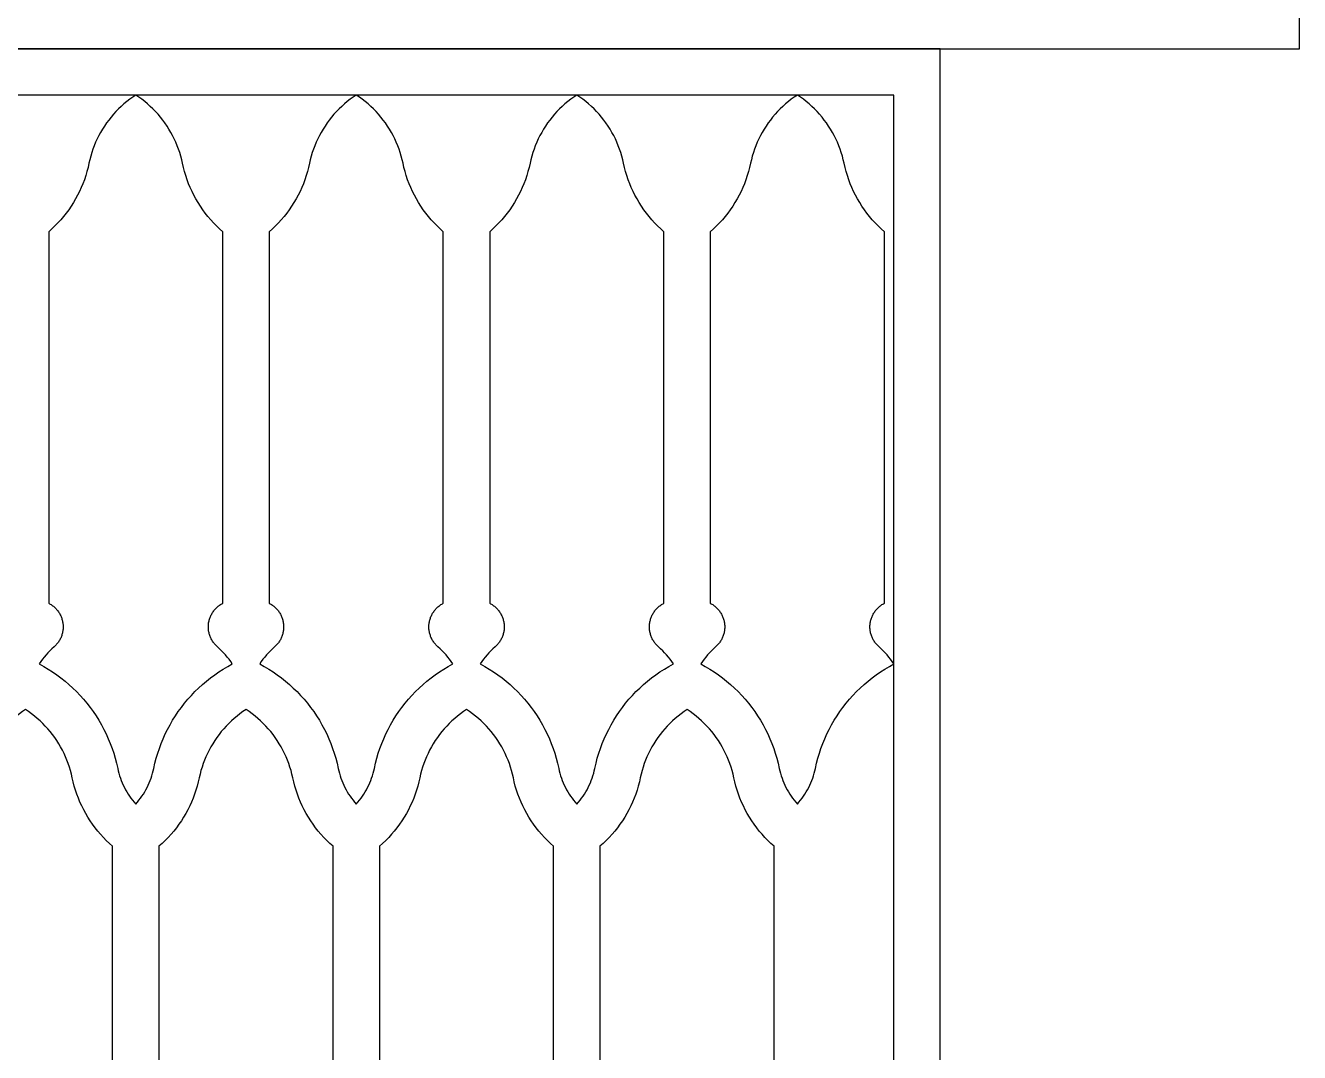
# Model space of a CAD drawing. Header units: millimetres. Extents: x 4241 to 4790, y 640 to 1600.
# Drawn here: x 4515.2 to 4789.8, y 860.8 to 1082.1 of the extents above; entities that cross this region are included whole.
import ezdxf

# ---------------------------------------------------------------- set-up
doc = ezdxf.new("R2010")
doc.units = ezdxf.units.MM
doc.layers.add('Layer 05', color=12, linetype='Continuous', true_color=0xde0000)

msp = doc.modelspace()

# ---------------------------------------------------------------- linework, layer by layer
at = {"layer": 'Layer 05'}
for points in [[(4240.62, 1077.15), (4789.85, 1077.15), (4789.85, 1600.32), (4240.62, 1600.32)], [(4318.05, 639.54), (4712.42, 639.54), (4712.42, 1077.15), (4318.05, 1077.15)], [(4328.05, 649.54), (4702.42, 649.54), (4702.42, 1067.15), (4328.05, 1067.15)]]:
    msp.add_lwpolyline(points, close=True, dxfattribs=at)
for points in [[(4539, 1067.15), (4538.34, 1066.7), (4537.7, 1066.24), (4537.07, 1065.75), (4536.46, 1065.24), (4535.86, 1064.71), (4535.29, 1064.16), (4534.73, 1063.59), (4534.19, 1063.01), (4533.68, 1062.4), (4533.19, 1061.78), (4532.71, 1061.14), (4532.26, 1060.48), (4531.84, 1059.81), (4531.43, 1059.12), (4531.05, 1058.42), (4530.7, 1057.71), (4530.36, 1056.99), (4530.06, 1056.25), (4529.78, 1055.51), (4529.52, 1054.76), (4529.3, 1053.99), (4529.09, 1053.22), (4528.92, 1052.45)], [(4549.09, 1052.45), (4548.91, 1053.22), (4548.71, 1053.99), (4548.48, 1054.76), (4548.23, 1055.51), (4547.95, 1056.25), (4547.64, 1056.99), (4547.31, 1057.71), (4546.95, 1058.42), (4546.57, 1059.12), (4546.17, 1059.81), (4545.74, 1060.48), (4545.29, 1061.14), (4544.82, 1061.78), (4544.33, 1062.4), (4543.81, 1063.01), (4543.27, 1063.59), (4542.72, 1064.16), (4542.14, 1064.71), (4541.55, 1065.24), (4540.94, 1065.75), (4540.31, 1066.24), (4539.66, 1066.7), (4539, 1067.15)], [(4586.54, 1067.15), (4585.88, 1066.7), (4585.23, 1066.24), (4584.6, 1065.75), (4583.99, 1065.24), (4583.4, 1064.71), (4582.82, 1064.16), (4582.26, 1063.59), (4581.73, 1063.01), (4581.21, 1062.4), (4580.72, 1061.78), (4580.25, 1061.14), (4579.8, 1060.48), (4579.37, 1059.81), (4578.97, 1059.12), (4578.59, 1058.42), (4578.23, 1057.71), (4577.9, 1056.99), (4577.59, 1056.25), (4577.31, 1055.51), (4577.06, 1054.76), (4576.83, 1053.99), (4576.63, 1053.22), (4576.45, 1052.45)], [(4596.62, 1052.45), (4596.45, 1053.22), (4596.24, 1053.99), (4596.02, 1054.76), (4595.76, 1055.51), (4595.48, 1056.25), (4595.17, 1056.99), (4594.84, 1057.71), (4594.49, 1058.42), (4594.11, 1059.12), (4593.7, 1059.81), (4593.28, 1060.48), (4592.83, 1061.14), (4592.35, 1061.78), (4591.86, 1062.4), (4591.34, 1063.01), (4590.81, 1063.59), (4590.25, 1064.16), (4589.68, 1064.71), (4589.08, 1065.24), (4588.47, 1065.75), (4587.84, 1066.24), (4587.2, 1066.7), (4586.54, 1067.15)], [(4634.07, 1067.15), (4633.41, 1066.7), (4632.76, 1066.24), (4632.14, 1065.75), (4631.52, 1065.24), (4630.93, 1064.71), (4630.35, 1064.16), (4629.8, 1063.59), (4629.26, 1063.01), (4628.75, 1062.4), (4628.25, 1061.78), (4627.78, 1061.14), (4627.33, 1060.48), (4626.9, 1059.81), (4626.5, 1059.12), (4626.12, 1058.42), (4625.76, 1057.71), (4625.43, 1056.99), (4625.13, 1056.25), (4624.85, 1055.51), (4624.59, 1054.76), (4624.36, 1053.99), (4624.16, 1053.22), (4623.99, 1052.45)], [(4644.15, 1052.45), (4643.98, 1053.22), (4643.78, 1053.99), (4643.55, 1054.76), (4643.29, 1055.51), (4643.01, 1056.25), (4642.71, 1056.99), (4642.38, 1057.71), (4642.02, 1058.42), (4641.64, 1059.12), (4641.24, 1059.81), (4640.81, 1060.48), (4640.36, 1061.14), (4639.89, 1061.78), (4639.39, 1062.4), (4638.88, 1063.01), (4638.34, 1063.59), (4637.79, 1064.16), (4637.21, 1064.71), (4636.62, 1065.24), (4636.01, 1065.75), (4635.38, 1066.24), (4634.73, 1066.7), (4634.07, 1067.15)], [(4681.61, 1067.15), (4680.94, 1066.7), (4680.3, 1066.24), (4679.67, 1065.75), (4679.06, 1065.24), (4678.46, 1064.71), (4677.89, 1064.16), (4677.33, 1063.59), (4676.8, 1063.01), (4676.28, 1062.4), (4675.79, 1061.78), (4675.32, 1061.14), (4674.86, 1060.48), (4674.44, 1059.81), (4674.03, 1059.12), (4673.65, 1058.42), (4673.3, 1057.71), (4672.97, 1056.99), (4672.66, 1056.25), (4672.38, 1055.51), (4672.13, 1054.76), (4671.9, 1053.99), (4671.7, 1053.22), (4671.52, 1052.45)], [(4691.69, 1052.45), (4691.51, 1053.22), (4691.31, 1053.99), (4691.08, 1054.76), (4690.83, 1055.51), (4690.55, 1056.25), (4690.24, 1056.99), (4689.91, 1057.71), (4689.56, 1058.42), (4689.18, 1059.12), (4688.77, 1059.81), (4688.35, 1060.48), (4687.9, 1061.14), (4687.42, 1061.78), (4686.93, 1062.4), (4686.41, 1063.01), (4685.88, 1063.59), (4685.32, 1064.16), (4684.75, 1064.71), (4684.15, 1065.24), (4683.54, 1065.75), (4682.91, 1066.24), (4682.27, 1066.7), (4681.61, 1067.15)], [(4528.92, 1052.45), (4528.72, 1051.55), (4528.48, 1050.67), (4528.22, 1049.79), (4527.93, 1048.92), (4527.61, 1048.06), (4527.25, 1047.22), (4526.87, 1046.38), (4526.46, 1045.56), (4526.02, 1044.76), (4525.56, 1043.97), (4525.07, 1043.2), (4524.55, 1042.44), (4524, 1041.7), (4523.43, 1040.99), (4522.84, 1040.29), (4522.22, 1039.61), (4521.58, 1038.96), (4520.92, 1038.32), (4520.24, 1037.71)], [(4557.77, 1037.71), (4557.09, 1038.32), (4556.42, 1038.96), (4555.78, 1039.61), (4555.16, 1040.29), (4554.57, 1040.99), (4554, 1041.7), (4553.46, 1042.44), (4552.94, 1043.2), (4552.45, 1043.97), (4551.98, 1044.76), (4551.54, 1045.56), (4551.13, 1046.38), (4550.75, 1047.22), (4550.4, 1048.06), (4550.08, 1048.92), (4549.78, 1049.79), (4549.52, 1050.67), (4549.29, 1051.55), (4549.09, 1052.45)], [(4576.45, 1052.45), (4576.25, 1051.55), (4576.02, 1050.67), (4575.76, 1049.79), (4575.46, 1048.92), (4575.14, 1048.06), (4574.79, 1047.22), (4574.41, 1046.38), (4574, 1045.56), (4573.56, 1044.76), (4573.09, 1043.97), (4572.6, 1043.2), (4572.08, 1042.44), (4571.54, 1041.7), (4570.97, 1040.99), (4570.38, 1040.29), (4569.76, 1039.61), (4569.12, 1038.96), (4568.45, 1038.32), (4567.77, 1037.71)], [(4605.3, 1037.71), (4604.62, 1038.32), (4603.96, 1038.96), (4603.32, 1039.61), (4602.7, 1040.29), (4602.1, 1040.99), (4601.54, 1041.7), (4600.99, 1042.44), (4600.47, 1043.2), (4599.98, 1043.97), (4599.51, 1044.76), (4599.08, 1045.56), (4598.67, 1046.38), (4598.29, 1047.22), (4597.93, 1048.06), (4597.61, 1048.92), (4597.32, 1049.79), (4597.05, 1050.67), (4596.82, 1051.55), (4596.62, 1052.45)], [(4623.99, 1052.45), (4623.79, 1051.55), (4623.55, 1050.67), (4623.29, 1049.79), (4623, 1048.92), (4622.67, 1048.06), (4622.32, 1047.22), (4621.94, 1046.38), (4621.53, 1045.56), (4621.09, 1044.76), (4620.63, 1043.97), (4620.14, 1043.2), (4619.62, 1042.44), (4619.07, 1041.7), (4618.5, 1040.99), (4617.91, 1040.29), (4617.29, 1039.61), (4616.65, 1038.96), (4615.99, 1038.32), (4615.3, 1037.71)], [(4652.84, 1037.71), (4652.15, 1038.32), (4651.49, 1038.96), (4650.85, 1039.61), (4650.23, 1040.29), (4649.64, 1040.99), (4649.07, 1041.7), (4648.53, 1042.44), (4648.01, 1043.2), (4647.51, 1043.97), (4647.05, 1044.76), (4646.61, 1045.56), (4646.2, 1046.38), (4645.82, 1047.22), (4645.47, 1048.06), (4645.15, 1048.92), (4644.85, 1049.79), (4644.59, 1050.67), (4644.36, 1051.55), (4644.15, 1052.45)], [(4671.52, 1052.45), (4671.32, 1051.55), (4671.09, 1050.67), (4670.82, 1049.79), (4670.53, 1048.92), (4670.21, 1048.06), (4669.86, 1047.22), (4669.47, 1046.38), (4669.06, 1045.56), (4668.63, 1044.76), (4668.16, 1043.97), (4667.67, 1043.2), (4667.15, 1042.44), (4666.61, 1041.7), (4666.04, 1040.99), (4665.44, 1040.29), (4664.83, 1039.61), (4664.19, 1038.96), (4663.52, 1038.32), (4662.84, 1037.71)], [(4700.37, 1037.71), (4699.69, 1038.32), (4699.03, 1038.96), (4698.38, 1039.61), (4697.77, 1040.29), (4697.17, 1040.99), (4696.6, 1041.7), (4696.06, 1042.44), (4695.54, 1043.2), (4695.05, 1043.97), (4694.58, 1044.76), (4694.15, 1045.56), (4693.74, 1046.38), (4693.35, 1047.22), (4693, 1048.06), (4692.68, 1048.92), (4692.39, 1049.79), (4692.12, 1050.67), (4691.89, 1051.55), (4691.69, 1052.45)], [(4520.24, 1037.71), (4520.24, 997.68), (4520.24, 957.65)], [(4557.77, 957.65), (4557.77, 997.68), (4557.77, 1037.71)], [(4567.77, 1037.71), (4567.77, 997.68), (4567.77, 957.65)], [(4605.3, 957.65), (4605.3, 997.68), (4605.3, 1037.71)], [(4615.3, 1037.71), (4615.3, 997.68), (4615.3, 957.65)], [(4652.84, 957.65), (4652.84, 997.68), (4652.84, 1037.71)], [(4662.84, 1037.71), (4662.84, 997.68), (4662.84, 957.65)], [(4700.37, 957.65), (4700.37, 997.68), (4700.37, 1037.71)], [(4520.24, 957.65), (4520.41, 957.56), (4520.58, 957.46), (4520.75, 957.35), (4520.92, 957.24), (4521.08, 957.12), (4521.24, 957), (4521.39, 956.87), (4521.54, 956.74), (4521.68, 956.6), (4521.82, 956.45), (4521.95, 956.31), (4522.08, 956.15), (4522.2, 956), (4522.32, 955.83), (4522.43, 955.67), (4522.54, 955.5), (4522.64, 955.33), (4522.73, 955.15), (4522.82, 954.97), (4522.9, 954.79), (4522.97, 954.6), (4523.04, 954.42), (4523.1, 954.23), (4523.16, 954.04), (4523.2, 953.84), (4523.25, 953.65), (4523.28, 953.45), (4523.31, 953.25), (4523.33, 953.06), (4523.34, 952.86), (4523.35, 952.66), (4523.35, 952.46), (4523.34, 952.26), (4523.33, 952.06), (4523.31, 951.86), (4523.28, 951.66), (4523.25, 951.47), (4523.2, 951.27), (4523.16, 951.08), (4523.1, 950.89), (4523.04, 950.7), (4522.97, 950.51), (4522.9, 950.33), (4522.82, 950.14), (4522.73, 949.96), (4522.64, 949.79), (4522.54, 949.62), (4522.43, 949.45), (4522.32, 949.28), (4522.2, 949.12), (4522.08, 948.96), (4521.95, 948.81), (4521.82, 948.66), (4521.68, 948.52), (4521.54, 948.38), (4521.39, 948.25)], [(4556.62, 948.25), (4556.47, 948.38), (4556.33, 948.52), (4556.19, 948.66), (4556.05, 948.81), (4555.93, 948.96), (4555.8, 949.12), (4555.69, 949.28), (4555.58, 949.45), (4555.47, 949.62), (4555.37, 949.79), (4555.28, 949.96), (4555.19, 950.14), (4555.11, 950.33), (4555.03, 950.51), (4554.97, 950.7), (4554.9, 950.89), (4554.85, 951.08), (4554.8, 951.27), (4554.76, 951.47), (4554.72, 951.66), (4554.7, 951.86), (4554.68, 952.06), (4554.66, 952.26), (4554.66, 952.46), (4554.66, 952.66), (4554.66, 952.86), (4554.68, 953.06), (4554.7, 953.25), (4554.72, 953.45), (4554.76, 953.65), (4554.8, 953.84), (4554.85, 954.04), (4554.9, 954.23), (4554.97, 954.42), (4555.03, 954.6), (4555.11, 954.79), (4555.19, 954.97), (4555.28, 955.15), (4555.37, 955.33), (4555.47, 955.5), (4555.57, 955.67), (4555.69, 955.83), (4555.8, 956), (4555.93, 956.15), (4556.05, 956.31), (4556.19, 956.45), (4556.33, 956.6), (4556.47, 956.74), (4556.62, 956.87), (4556.77, 957), (4556.93, 957.12), (4557.09, 957.24), (4557.25, 957.35), (4557.42, 957.46), (4557.59, 957.56), (4557.77, 957.65)], [(4567.77, 957.65), (4567.95, 957.56), (4568.12, 957.46), (4568.29, 957.35), (4568.45, 957.24), (4568.61, 957.12), (4568.77, 957), (4568.92, 956.87), (4569.07, 956.74), (4569.21, 956.6), (4569.35, 956.45), (4569.49, 956.31), (4569.61, 956.15), (4569.74, 956), (4569.85, 955.83), (4569.96, 955.67), (4570.07, 955.5), (4570.17, 955.33), (4570.26, 955.15), (4570.35, 954.97), (4570.43, 954.79), (4570.51, 954.6), (4570.57, 954.42), (4570.64, 954.23), (4570.69, 954.04), (4570.74, 953.84), (4570.78, 953.65), (4570.81, 953.45), (4570.84, 953.25), (4570.86, 953.06), (4570.88, 952.86), (4570.88, 952.66), (4570.88, 952.46), (4570.88, 952.26), (4570.86, 952.06), (4570.84, 951.86), (4570.81, 951.66), (4570.78, 951.47), (4570.74, 951.27), (4570.69, 951.08), (4570.64, 950.89), (4570.57, 950.7), (4570.51, 950.51), (4570.43, 950.33), (4570.35, 950.14), (4570.26, 949.96), (4570.17, 949.79), (4570.07, 949.62), (4569.96, 949.45), (4569.85, 949.28), (4569.74, 949.12), (4569.61, 948.96), (4569.48, 948.81), (4569.35, 948.66), (4569.21, 948.52), (4569.07, 948.38), (4568.92, 948.25)], [(4604.15, 948.25), (4604, 948.38), (4603.86, 948.52), (4603.72, 948.66), (4603.59, 948.81), (4603.46, 948.96), (4603.34, 949.12), (4603.22, 949.28), (4603.11, 949.45), (4603, 949.62), (4602.9, 949.79), (4602.81, 949.96), (4602.72, 950.14), (4602.64, 950.33), (4602.57, 950.51), (4602.5, 950.7), (4602.44, 950.89), (4602.38, 951.08), (4602.34, 951.27), (4602.29, 951.47), (4602.26, 951.66), (4602.23, 951.86), (4602.21, 952.06), (4602.2, 952.26), (4602.19, 952.46), (4602.19, 952.66), (4602.2, 952.86), (4602.21, 953.06), (4602.23, 953.25), (4602.26, 953.45), (4602.29, 953.65), (4602.33, 953.84), (4602.38, 954.04), (4602.44, 954.23), (4602.5, 954.42), (4602.57, 954.6), (4602.64, 954.79), (4602.72, 954.97), (4602.81, 955.15), (4602.9, 955.33), (4603, 955.5), (4603.11, 955.67), (4603.22, 955.83), (4603.34, 956), (4603.46, 956.15), (4603.59, 956.31), (4603.72, 956.45), (4603.86, 956.6), (4604, 956.74), (4604.15, 956.87), (4604.3, 957), (4604.46, 957.12), (4604.62, 957.24), (4604.79, 957.35), (4604.96, 957.46), (4605.13, 957.56), (4605.3, 957.65)], [(4615.3, 957.65), (4615.48, 957.56), (4615.65, 957.46), (4615.82, 957.35), (4615.99, 957.24), (4616.15, 957.12), (4616.3, 957), (4616.46, 956.87), (4616.61, 956.74), (4616.75, 956.6), (4616.89, 956.45), (4617.02, 956.31), (4617.15, 956.15), (4617.27, 956), (4617.39, 955.83), (4617.5, 955.67), (4617.6, 955.5), (4617.7, 955.33), (4617.8, 955.15), (4617.88, 954.97), (4617.97, 954.79), (4618.04, 954.6), (4618.11, 954.42), (4618.17, 954.23), (4618.22, 954.04), (4618.27, 953.84), (4618.31, 953.65), (4618.35, 953.45), (4618.38, 953.25), (4618.4, 953.06), (4618.41, 952.86), (4618.42, 952.66), (4618.42, 952.46), (4618.41, 952.26), (4618.4, 952.06), (4618.38, 951.86), (4618.35, 951.66), (4618.31, 951.47), (4618.27, 951.27), (4618.22, 951.08), (4618.17, 950.89), (4618.11, 950.7), (4618.04, 950.51), (4617.97, 950.33), (4617.88, 950.14), (4617.8, 949.96), (4617.7, 949.79), (4617.6, 949.62), (4617.5, 949.45), (4617.39, 949.28), (4617.27, 949.12), (4617.15, 948.96), (4617.02, 948.81), (4616.89, 948.66), (4616.75, 948.52), (4616.6, 948.38), (4616.46, 948.25)], [(4651.69, 948.25), (4651.54, 948.38), (4651.39, 948.52), (4651.26, 948.66), (4651.12, 948.81), (4650.99, 948.96), (4650.87, 949.12), (4650.76, 949.28), (4650.64, 949.45), (4650.54, 949.62), (4650.44, 949.79), (4650.35, 949.96), (4650.26, 950.14), (4650.18, 950.33), (4650.1, 950.51), (4650.03, 950.7), (4649.97, 950.89), (4649.92, 951.08), (4649.87, 951.27), (4649.83, 951.47), (4649.79, 951.66), (4649.77, 951.86), (4649.74, 952.06), (4649.73, 952.26), (4649.72, 952.46), (4649.72, 952.66), (4649.73, 952.86), (4649.74, 953.06), (4649.77, 953.25), (4649.79, 953.45), (4649.83, 953.65), (4649.87, 953.84), (4649.92, 954.04), (4649.97, 954.23), (4650.03, 954.42), (4650.1, 954.6), (4650.18, 954.79), (4650.26, 954.97), (4650.34, 955.15), (4650.44, 955.33), (4650.54, 955.5), (4650.64, 955.67), (4650.75, 955.83), (4650.87, 956), (4650.99, 956.15), (4651.12, 956.31), (4651.26, 956.45), (4651.39, 956.6), (4651.54, 956.74), (4651.68, 956.87), (4651.84, 957), (4651.99, 957.12), (4652.16, 957.24), (4652.32, 957.35), (4652.49, 957.46), (4652.66, 957.56), (4652.84, 957.65)], [(4662.84, 957.65), (4663.01, 957.56), (4663.19, 957.46), (4663.36, 957.35), (4663.52, 957.24), (4663.68, 957.12), (4663.84, 957), (4663.99, 956.87), (4664.14, 956.74), (4664.28, 956.6), (4664.42, 956.45), (4664.55, 956.31), (4664.68, 956.15), (4664.8, 956), (4664.92, 955.83), (4665.03, 955.67), (4665.14, 955.5), (4665.24, 955.33), (4665.33, 955.15), (4665.42, 954.97), (4665.5, 954.79), (4665.57, 954.6), (4665.64, 954.42), (4665.7, 954.23), (4665.76, 954.04), (4665.81, 953.84), (4665.85, 953.65), (4665.88, 953.45), (4665.91, 953.25), (4665.93, 953.06), (4665.95, 952.86), (4665.95, 952.66), (4665.95, 952.46), (4665.95, 952.26), (4665.93, 952.06), (4665.91, 951.86), (4665.88, 951.66), (4665.85, 951.47), (4665.81, 951.27), (4665.76, 951.08), (4665.7, 950.89), (4665.64, 950.7), (4665.57, 950.51), (4665.5, 950.33), (4665.42, 950.14), (4665.33, 949.96), (4665.24, 949.79), (4665.14, 949.62), (4665.03, 949.45), (4664.92, 949.28), (4664.8, 949.12), (4664.68, 948.96), (4664.55, 948.81), (4664.42, 948.66), (4664.28, 948.52), (4664.14, 948.38), (4663.99, 948.25)], [(4699.22, 948.25), (4699.07, 948.38), (4698.93, 948.52), (4698.79, 948.66), (4698.66, 948.81), (4698.53, 948.96), (4698.41, 949.12), (4698.29, 949.28), (4698.18, 949.45), (4698.07, 949.62), (4697.97, 949.79), (4697.88, 949.96), (4697.79, 950.14), (4697.71, 950.33), (4697.64, 950.51), (4697.57, 950.7), (4697.51, 950.89), (4697.45, 951.08), (4697.4, 951.27), (4697.36, 951.47), (4697.33, 951.66), (4697.3, 951.86), (4697.28, 952.06), (4697.26, 952.26), (4697.26, 952.46), (4697.26, 952.66), (4697.26, 952.86), (4697.28, 953.06), (4697.3, 953.25), (4697.33, 953.45), (4697.36, 953.65), (4697.4, 953.84), (4697.45, 954.04), (4697.51, 954.23), (4697.57, 954.42), (4697.64, 954.6), (4697.71, 954.79), (4697.79, 954.97), (4697.88, 955.15), (4697.97, 955.33), (4698.07, 955.5), (4698.18, 955.67), (4698.29, 955.83), (4698.41, 956), (4698.53, 956.15), (4698.66, 956.31), (4698.79, 956.45), (4698.93, 956.6), (4699.07, 956.74), (4699.22, 956.87), (4699.37, 957), (4699.53, 957.12), (4699.69, 957.24), (4699.85, 957.35), (4700.02, 957.46), (4700.2, 957.56), (4700.37, 957.65)], [(4521.39, 948.25), (4520.93, 947.84), (4520.5, 947.41), (4520.07, 946.98), (4519.66, 946.52), (4519.27, 946.06), (4518.89, 945.58), (4518.53, 945.09), (4518.19, 944.58)], [(4559.82, 944.58), (4559.48, 945.09), (4559.11, 945.58), (4558.74, 946.06), (4558.34, 946.52), (4557.93, 946.98), (4557.51, 947.41), (4557.07, 947.84), (4556.62, 948.25)], [(4568.92, 948.25), (4568.47, 947.84), (4568.03, 947.41), (4567.61, 946.98), (4567.2, 946.52), (4566.8, 946.06), (4566.42, 945.58), (4566.06, 945.09), (4565.72, 944.58)], [(4607.35, 944.58), (4607.01, 945.09), (4606.65, 945.58), (4606.27, 946.06), (4605.88, 946.52), (4605.47, 946.98), (4605.04, 947.41), (4604.61, 947.84), (4604.15, 948.25)], [(4616.46, 948.25), (4616, 947.84), (4615.56, 947.41), (4615.14, 946.98), (4614.73, 946.52), (4614.34, 946.06), (4613.96, 945.58), (4613.6, 945.09), (4613.25, 944.58)], [(4654.89, 944.58), (4654.54, 945.09), (4654.18, 945.58), (4653.81, 946.06), (4653.41, 946.52), (4653, 946.98), (4652.58, 947.41), (4652.14, 947.84), (4651.69, 948.25)], [(4663.99, 948.25), (4663.54, 947.84), (4663.1, 947.41), (4662.67, 946.98), (4662.26, 946.52), (4661.87, 946.06), (4661.49, 945.58), (4661.13, 945.09), (4660.79, 944.58)], [(4702.42, 944.58), (4702.08, 945.09), (4701.72, 945.58), (4701.34, 946.06), (4700.95, 946.52), (4700.54, 946.98), (4700.11, 947.41), (4699.67, 947.84), (4699.22, 948.25)], [(4518.19, 944.58), (4519.17, 944.04), (4520.13, 943.47), (4521.07, 942.86), (4521.99, 942.23), (4522.89, 941.56), (4523.76, 940.86), (4524.61, 940.14), (4525.44, 939.38), (4526.24, 938.6), (4527.01, 937.79), (4527.76, 936.96), (4528.48, 936.1), (4529.16, 935.21), (4529.82, 934.31), (4530.45, 933.38), (4531.04, 932.43), (4531.6, 931.47), (4532.13, 930.48), (4532.63, 929.48), (4533.09, 928.46), (4533.52, 927.42), (4533.91, 926.37), (4534.26, 925.31), (4534.58, 924.24), (4534.86, 923.16), (4535.11, 922.07)], [(4542.9, 922.07), (4543.14, 923.16), (4543.42, 924.24), (4543.74, 925.31), (4544.1, 926.37), (4544.49, 927.42), (4544.92, 928.46), (4545.38, 929.48), (4545.87, 930.48), (4546.4, 931.47), (4546.96, 932.43), (4547.56, 933.38), (4548.18, 934.31), (4548.84, 935.21), (4549.53, 936.1), (4550.25, 936.96), (4550.99, 937.79), (4551.76, 938.6), (4552.56, 939.38), (4553.39, 940.14), (4554.24, 940.86), (4555.12, 941.56), (4556.02, 942.23), (4556.94, 942.86), (4557.88, 943.47), (4558.84, 944.04), (4559.82, 944.58)], [(4565.72, 944.58), (4566.7, 944.04), (4567.66, 943.47), (4568.6, 942.86), (4569.52, 942.23), (4570.42, 941.56), (4571.3, 940.86), (4572.15, 940.14), (4572.97, 939.38), (4573.77, 938.6), (4574.55, 937.79), (4575.29, 936.96), (4576.01, 936.1), (4576.7, 935.21), (4577.36, 934.31), (4577.98, 933.38), (4578.58, 932.43), (4579.14, 931.47), (4579.67, 930.48), (4580.16, 929.48), (4580.62, 928.46), (4581.05, 927.42), (4581.44, 926.37), (4581.8, 925.31), (4582.12, 924.24), (4582.4, 923.16), (4582.64, 922.07)], [(4590.43, 922.07), (4590.68, 923.16), (4590.96, 924.24), (4591.28, 925.31), (4591.63, 926.37), (4592.02, 927.42), (4592.45, 928.46), (4592.91, 929.48), (4593.41, 930.48), (4593.94, 931.47), (4594.5, 932.43), (4595.09, 933.38), (4595.72, 934.31), (4596.38, 935.21), (4597.06, 936.1), (4597.78, 936.96), (4598.53, 937.79), (4599.3, 938.6), (4600.1, 939.38), (4600.93, 940.14), (4601.78, 940.86), (4602.65, 941.56), (4603.55, 942.23), (4604.47, 942.86), (4605.41, 943.47), (4606.37, 944.04), (4607.35, 944.58)], [(4613.25, 944.58), (4614.23, 944.04), (4615.2, 943.47), (4616.14, 942.86), (4617.06, 942.23), (4617.96, 941.56), (4618.83, 940.86), (4619.68, 940.14), (4620.51, 939.38), (4621.31, 938.6), (4622.08, 937.79), (4622.83, 936.96), (4623.54, 936.1), (4624.23, 935.21), (4624.89, 934.31), (4625.52, 933.38), (4626.11, 932.43), (4626.67, 931.47), (4627.2, 930.48), (4627.7, 929.48), (4628.16, 928.46), (4628.58, 927.42), (4628.97, 926.37), (4629.33, 925.31), (4629.65, 924.24), (4629.93, 923.16), (4630.18, 922.07)], [(4637.96, 922.07), (4638.21, 923.16), (4638.49, 924.24), (4638.81, 925.31), (4639.17, 926.37), (4639.56, 927.42), (4639.98, 928.46), (4640.45, 929.48), (4640.94, 930.48), (4641.47, 931.47), (4642.03, 932.43), (4642.63, 933.38), (4643.25, 934.31), (4643.91, 935.21), (4644.6, 936.1), (4645.31, 936.96), (4646.06, 937.79), (4646.83, 938.6), (4647.63, 939.38), (4648.46, 940.14), (4649.31, 940.86), (4650.19, 941.56), (4651.08, 942.23), (4652, 942.86), (4652.95, 943.47), (4653.91, 944.04), (4654.89, 944.58)], [(4660.79, 944.58), (4661.77, 944.04), (4662.73, 943.47), (4663.67, 942.86), (4664.59, 942.23), (4665.49, 941.56), (4666.37, 940.86), (4667.22, 940.14), (4668.04, 939.38), (4668.84, 938.6), (4669.62, 937.79), (4670.36, 936.96), (4671.08, 936.1), (4671.77, 935.21), (4672.42, 934.31), (4673.05, 933.38), (4673.64, 932.43), (4674.21, 931.47), (4674.74, 930.48), (4675.23, 929.48), (4675.69, 928.46), (4676.12, 927.42), (4676.51, 926.37), (4676.86, 925.31), (4677.18, 924.24), (4677.47, 923.16), (4677.71, 922.07)], [(4685.5, 922.07), (4685.74, 923.16), (4686.03, 924.24), (4686.35, 925.31), (4686.7, 926.37), (4687.09, 927.42), (4687.52, 928.46), (4687.98, 929.48), (4688.48, 930.48), (4689, 931.47), (4689.57, 932.43), (4690.16, 933.38), (4690.79, 934.31), (4691.44, 935.21), (4692.13, 936.1), (4692.85, 936.96), (4693.59, 937.79), (4694.37, 938.6), (4695.17, 939.38), (4695.99, 940.14), (4696.84, 940.86), (4697.72, 941.56), (4698.62, 942.23), (4699.54, 942.86), (4700.48, 943.47), (4701.44, 944.04), (4702.42, 944.58)], [(4515.24, 934.73), (4514.57, 934.29), (4513.93, 933.82), (4513.3, 933.34), (4512.69, 932.83), (4512.09, 932.3), (4511.52, 931.75), (4510.96, 931.18), (4510.43, 930.59), (4509.91, 929.98), (4509.42, 929.36), (4508.95, 928.72), (4508.5, 928.06), (4508.07, 927.39), (4507.66, 926.71), (4507.28, 926.01), (4506.93, 925.3), (4506.6, 924.57), (4506.29, 923.84), (4506.01, 923.09), (4505.76, 922.34), (4505.53, 921.58), (4505.33, 920.81), (4505.15, 920.03)], [(4525.32, 920.03), (4525.14, 920.81), (4524.94, 921.58), (4524.71, 922.34), (4524.46, 923.09), (4524.18, 923.84), (4523.87, 924.57), (4523.54, 925.3), (4523.19, 926.01), (4522.81, 926.71), (4522.4, 927.39), (4521.98, 928.06), (4521.53, 928.72), (4521.05, 929.36), (4520.56, 929.98), (4520.04, 930.59), (4519.51, 931.18), (4518.95, 931.75), (4518.38, 932.3), (4517.78, 932.83), (4517.17, 933.34), (4516.54, 933.82), (4515.9, 934.29), (4515.24, 934.73)], [(4562.77, 934.73), (4562.11, 934.29), (4561.46, 933.82), (4560.83, 933.34), (4560.22, 932.83), (4559.63, 932.3), (4559.05, 931.75), (4558.5, 931.18), (4557.96, 930.59), (4557.45, 929.98), (4556.95, 929.36), (4556.48, 928.72), (4556.03, 928.06), (4555.6, 927.39), (4555.2, 926.71), (4554.82, 926.01), (4554.46, 925.3), (4554.13, 924.57), (4553.83, 923.84), (4553.55, 923.09), (4553.29, 922.34), (4553.06, 921.58), (4552.86, 920.81), (4552.69, 920.03)], [(4572.85, 920.03), (4572.68, 920.81), (4572.48, 921.58), (4572.25, 922.34), (4571.99, 923.09), (4571.71, 923.84), (4571.41, 924.57), (4571.08, 925.3), (4570.72, 926.01), (4570.34, 926.71), (4569.94, 927.39), (4569.51, 928.06), (4569.06, 928.72), (4568.59, 929.36), (4568.09, 929.98), (4567.58, 930.59), (4567.04, 931.18), (4566.49, 931.75), (4565.91, 932.3), (4565.32, 932.83), (4564.71, 933.34), (4564.08, 933.82), (4563.43, 934.29), (4562.77, 934.73)], [(4610.3, 934.73), (4609.64, 934.29), (4609, 933.82), (4608.37, 933.34), (4607.76, 932.83), (4607.16, 932.3), (4606.59, 931.75), (4606.03, 931.18), (4605.5, 930.59), (4604.98, 929.98), (4604.49, 929.36), (4604.01, 928.72), (4603.56, 928.06), (4603.14, 927.39), (4602.73, 926.71), (4602.35, 926.01), (4602, 925.3), (4601.67, 924.57), (4601.36, 923.84), (4601.08, 923.09), (4600.83, 922.34), (4600.6, 921.58), (4600.4, 920.81), (4600.22, 920.03)], [(4620.39, 920.03), (4620.21, 920.81), (4620.01, 921.58), (4619.78, 922.34), (4619.53, 923.09), (4619.25, 923.84), (4618.94, 924.57), (4618.61, 925.3), (4618.26, 926.01), (4617.88, 926.71), (4617.47, 927.39), (4617.04, 928.06), (4616.59, 928.72), (4616.12, 929.36), (4615.63, 929.98), (4615.11, 930.59), (4614.58, 931.18), (4614.02, 931.75), (4613.44, 932.3), (4612.85, 932.83), (4612.24, 933.34), (4611.61, 933.82), (4610.96, 934.29), (4610.3, 934.73)], [(4657.84, 934.73), (4657.18, 934.29), (4656.53, 933.82), (4655.9, 933.34), (4655.29, 932.83), (4654.7, 932.3), (4654.12, 931.75), (4653.57, 931.18), (4653.03, 930.59), (4652.51, 929.98), (4652.02, 929.36), (4651.55, 928.72), (4651.1, 928.06), (4650.67, 927.39), (4650.27, 926.71), (4649.89, 926.01), (4649.53, 925.3), (4649.2, 924.57), (4648.89, 923.84), (4648.61, 923.09), (4648.36, 922.34), (4648.13, 921.58), (4647.93, 920.81), (4647.75, 920.03)], [(4667.92, 920.03), (4667.75, 920.81), (4667.54, 921.58), (4667.32, 922.34), (4667.06, 923.09), (4666.78, 923.84), (4666.48, 924.57), (4666.14, 925.3), (4665.79, 926.01), (4665.41, 926.71), (4665.01, 927.39), (4664.58, 928.06), (4664.13, 928.72), (4663.66, 929.36), (4663.16, 929.98), (4662.65, 930.59), (4662.11, 931.18), (4661.55, 931.75), (4660.98, 932.3), (4660.39, 932.83), (4659.77, 933.34), (4659.14, 933.82), (4658.5, 934.29), (4657.84, 934.73)], [(4534, 905.3), (4533.32, 905.91), (4532.66, 906.54), (4532.02, 907.2), (4531.4, 907.87), (4530.8, 908.57), (4530.23, 909.29), (4529.69, 910.03), (4529.17, 910.78), (4528.68, 911.55), (4528.21, 912.34), (4527.78, 913.15), (4527.37, 913.97), (4526.98, 914.8), (4526.63, 915.65), (4526.31, 916.51), (4526.02, 917.37), (4525.75, 918.25), (4525.52, 919.14), (4525.32, 920.03)], [(4535.11, 922.07), (4535.23, 921.53), (4535.37, 921.01), (4535.52, 920.48), (4535.69, 919.97), (4535.88, 919.45), (4536.09, 918.95), (4536.31, 918.45), (4536.55, 917.96), (4536.8, 917.48), (4537.07, 917), (4537.36, 916.54), (4537.66, 916.08), (4537.97, 915.64), (4538.3, 915.2), (4538.65, 914.78), (4539, 914.37)], [(4539, 914.37), (4539.36, 914.78), (4539.7, 915.2), (4540.03, 915.64), (4540.35, 916.08), (4540.65, 916.54), (4540.93, 917), (4541.2, 917.48), (4541.46, 917.96), (4541.7, 918.45), (4541.92, 918.95), (4542.12, 919.45), (4542.31, 919.97), (4542.48, 920.48), (4542.64, 921.01), (4542.78, 921.53), (4542.9, 922.07)], [(4552.69, 920.03), (4552.48, 919.14), (4552.25, 918.25), (4551.99, 917.37), (4551.7, 916.51), (4551.37, 915.65), (4551.02, 914.8), (4550.64, 913.97), (4550.23, 913.15), (4549.79, 912.34), (4549.33, 911.55), (4548.83, 910.78), (4548.32, 910.03), (4547.77, 909.29), (4547.2, 908.57), (4546.61, 907.87), (4545.99, 907.2), (4545.35, 906.54), (4544.69, 905.91), (4544, 905.3)], [(4581.54, 905.3), (4580.85, 905.91), (4580.19, 906.54), (4579.55, 907.2), (4578.93, 907.87), (4578.34, 908.57), (4577.77, 909.29), (4577.22, 910.03), (4576.71, 910.78), (4576.21, 911.55), (4575.75, 912.34), (4575.31, 913.15), (4574.9, 913.97), (4574.52, 914.8), (4574.17, 915.65), (4573.84, 916.51), (4573.55, 917.37), (4573.29, 918.25), (4573.06, 919.14), (4572.85, 920.03)], [(4582.64, 922.07), (4582.76, 921.53), (4582.9, 921.01), (4583.06, 920.48), (4583.23, 919.97), (4583.42, 919.45), (4583.62, 918.95), (4583.84, 918.45), (4584.08, 917.96), (4584.33, 917.48), (4584.6, 917), (4584.89, 916.54), (4585.19, 916.08), (4585.51, 915.64), (4585.84, 915.2), (4586.18, 914.78), (4586.54, 914.37)], [(4586.54, 914.37), (4586.89, 914.78), (4587.24, 915.2), (4587.57, 915.64), (4587.88, 916.08), (4588.18, 916.54), (4588.47, 917), (4588.74, 917.48), (4588.99, 917.96), (4589.23, 918.45), (4589.45, 918.95), (4589.66, 919.45), (4589.85, 919.97), (4590.02, 920.48), (4590.17, 921.01), (4590.31, 921.53), (4590.43, 922.07)], [(4600.22, 920.03), (4600.02, 919.14), (4599.79, 918.25), (4599.52, 917.37), (4599.23, 916.51), (4598.91, 915.65), (4598.55, 914.8), (4598.17, 913.97), (4597.76, 913.15), (4597.33, 912.34), (4596.86, 911.55), (4596.37, 910.78), (4595.85, 910.03), (4595.31, 909.29), (4594.74, 908.57), (4594.14, 907.87), (4593.52, 907.2), (4592.88, 906.54), (4592.22, 905.91), (4591.54, 905.3)], [(4629.07, 905.3), (4628.39, 905.91), (4627.72, 906.54), (4627.08, 907.2), (4626.47, 907.87), (4625.87, 908.57), (4625.3, 909.29), (4624.76, 910.03), (4624.24, 910.78), (4623.75, 911.55), (4623.28, 912.34), (4622.84, 913.15), (4622.43, 913.97), (4622.05, 914.8), (4621.7, 915.65), (4621.38, 916.51), (4621.08, 917.37), (4620.82, 918.25), (4620.59, 919.14), (4620.39, 920.03)], [(4630.18, 922.07), (4630.3, 921.53), (4630.44, 921.01), (4630.59, 920.48), (4630.76, 919.97), (4630.95, 919.45), (4631.16, 918.95), (4631.38, 918.45), (4631.62, 917.96), (4631.87, 917.48), (4632.14, 917), (4632.42, 916.54), (4632.72, 916.08), (4633.04, 915.64), (4633.37, 915.2), (4633.71, 914.78), (4634.07, 914.37)], [(4634.07, 914.37), (4634.43, 914.78), (4634.77, 915.2), (4635.1, 915.64), (4635.42, 916.08), (4635.72, 916.54), (4636, 917), (4636.27, 917.48), (4636.53, 917.96), (4636.77, 918.45), (4636.99, 918.95), (4637.19, 919.45), (4637.38, 919.97), (4637.55, 920.48), (4637.71, 921.01), (4637.84, 921.53), (4637.96, 922.07)], [(4647.75, 920.03), (4647.55, 919.14), (4647.32, 918.25), (4647.06, 917.37), (4646.76, 916.51), (4646.44, 915.65), (4646.09, 914.8), (4645.71, 913.97), (4645.3, 913.15), (4644.86, 912.34), (4644.39, 911.55), (4643.9, 910.78), (4643.38, 910.03), (4642.84, 909.29), (4642.27, 908.57), (4641.68, 907.87), (4641.06, 907.2), (4640.42, 906.54), (4639.76, 905.91), (4639.07, 905.3)], [(4676.61, 905.3), (4675.92, 905.91), (4675.26, 906.54), (4674.62, 907.2), (4674, 907.87), (4673.41, 908.57), (4672.84, 909.29), (4672.29, 910.03), (4671.77, 910.78), (4671.28, 911.55), (4670.82, 912.34), (4670.38, 913.15), (4669.97, 913.97), (4669.59, 914.8), (4669.24, 915.65), (4668.91, 916.51), (4668.62, 917.37), (4668.36, 918.25), (4668.12, 919.14), (4667.92, 920.03)], [(4677.71, 922.07), (4677.83, 921.53), (4677.97, 921.01), (4678.12, 920.48), (4678.3, 919.97), (4678.48, 919.45), (4678.69, 918.95), (4678.91, 918.45), (4679.15, 917.96), (4679.4, 917.48), (4679.67, 917), (4679.96, 916.54), (4680.26, 916.08), (4680.57, 915.64), (4680.9, 915.2), (4681.25, 914.78), (4681.61, 914.37)], [(4681.61, 914.37), (4681.96, 914.78), (4682.31, 915.2), (4682.64, 915.64), (4682.95, 916.08), (4683.25, 916.54), (4683.54, 917), (4683.81, 917.48), (4684.06, 917.96), (4684.3, 918.45), (4684.52, 918.95), (4684.73, 919.45), (4684.91, 919.97), (4685.09, 920.48), (4685.24, 921.01), (4685.38, 921.53), (4685.5, 922.07)], [(4534, 825.23), (4534, 865.27), (4534, 905.3)], [(4544, 905.3), (4544, 865.27), (4544, 825.23)], [(4581.54, 825.23), (4581.54, 865.27), (4581.54, 905.3)], [(4591.54, 905.3), (4591.54, 865.27), (4591.54, 825.23)], [(4629.07, 825.23), (4629.07, 865.27), (4629.07, 905.3)], [(4639.07, 905.3), (4639.07, 865.27), (4639.07, 825.23)], [(4676.61, 825.23), (4676.61, 865.27), (4676.61, 905.3)]]:
    msp.add_lwpolyline(points, dxfattribs=at)

doc.saveas('drawing.dxf')
